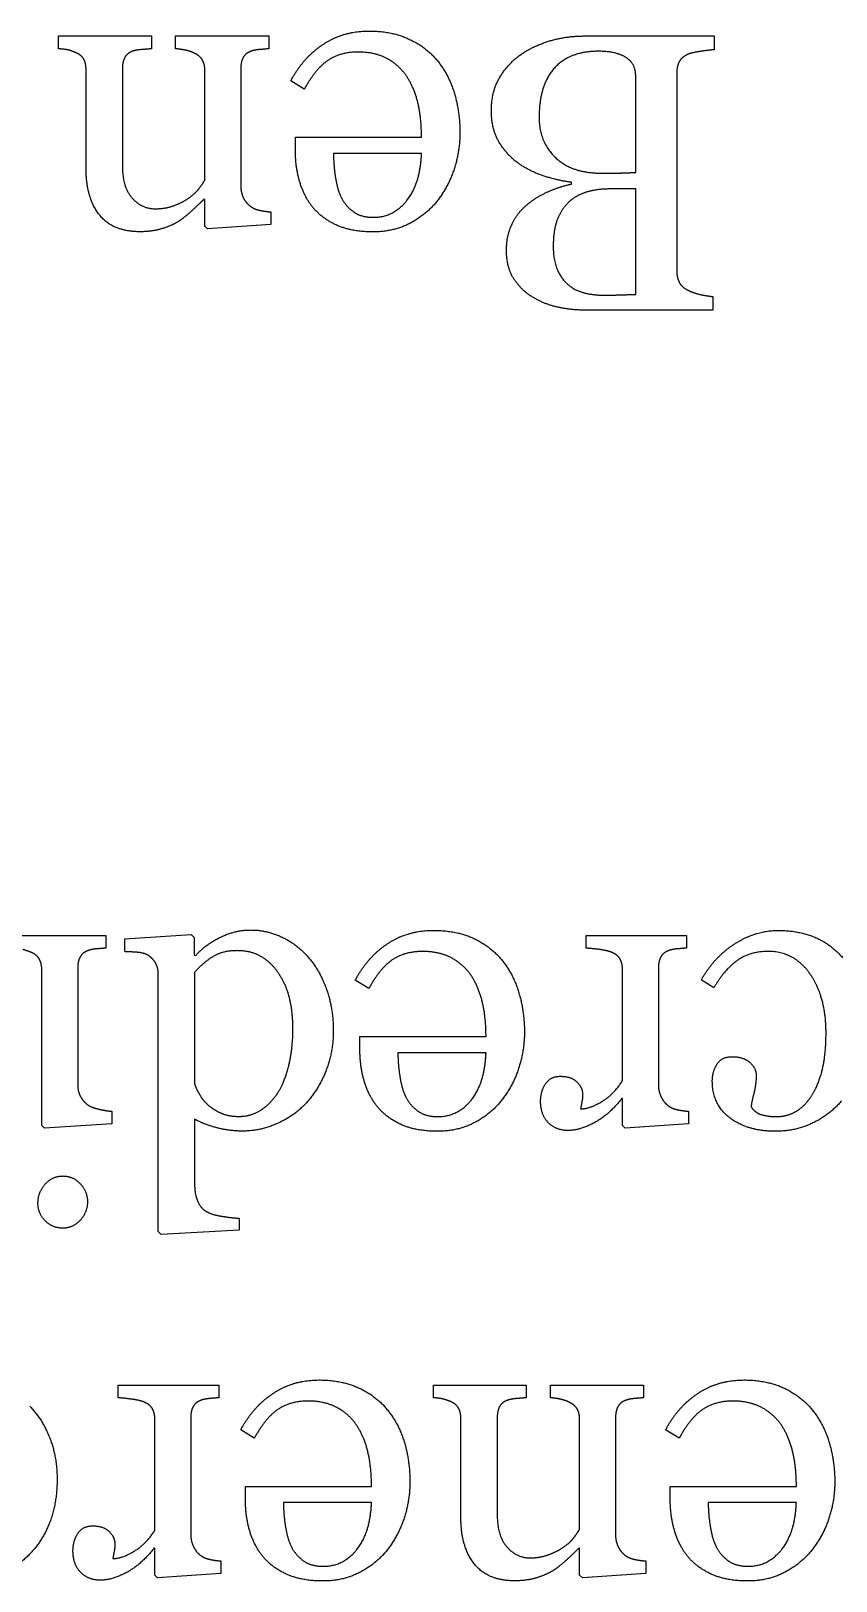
# Model space of a CAD drawing. Header units: inches. Extents: x -4.69 to 4.69, y -2.94 to 2.94.
# Drawn here: x 1.869 to 2.68, y -0.057 to 1.503 of the extents above; entities that cross this region are included whole.
import ezdxf

# ---------------------------------------------------------------- set-up
doc = ezdxf.new("R2010")
doc.units = ezdxf.units.IN
doc.layers.get('0').update_dxf_attribs({"linetype": 'CONTINUOUS'})

msp = doc.modelspace()

# ---------------------------------------------------------------- linework, layer by layer
for p, q in [((1.8963, 1.4984), (1.9901, 1.4984)), ((1.8963, 1.4855), (1.8963, 1.4984)), ((1.9901, 1.4984), (1.9901, 1.4855)), ((2.0142, 1.4855), (2.0142, 1.4984)), ((2.0142, 1.4984), (2.1082, 1.4984)), ((2.1082, 1.4984), (2.1082, 1.4855)), ((2.4261, 1.4984), (2.5569, 1.4984)), ((2.5569, 1.4984), (2.5569, 1.4845)), ((1.9241, 1.3643), (1.9241, 1.4641)), ((1.9607, 1.4657), (1.9607, 1.367)), ((2.0438, 1.3534), (2.0438, 1.4637)), ((2.08, 1.4657), (2.08, 1.3473)), ((2.144, 1.4449), (2.1304, 1.4532)), ((2.4779, 1.361), (2.4779, 1.4583)), ((2.5193, 1.4608), (2.5193, 1.2623)), ((2.135, 1.3836), (2.135, 1.3964)), ((2.135, 1.3964), (2.2621, 1.3964)), ((2.2621, 1.3801), (2.1734, 1.3801)), ((2.4133, 1.3493), (2.4133, 1.3511)), ((2.4779, 1.3444), (2.4532, 1.3444)), ((2.4779, 1.2382), (2.4779, 1.3444)), ((2.0438, 1.3339), (2.0428, 1.3339)), ((2.0438, 1.3069), (2.0438, 1.3339)), ((2.1103, 1.3213), (2.1103, 1.3085)), ((2.0465, 1.3042), (2.0438, 1.3069)), ((2.1103, 1.3085), (2.0465, 1.3042)), ((2.5555, 1.2361), (2.5555, 1.2223)), ((2.5555, 1.2223), (2.4281, 1.2223)), ((1.963, 0.5893), (2.0301, 0.5936)), ((2.0301, 0.5936), (2.0331, 0.5908)), ((1.8513, 0.5928), (1.9439, 0.5928)), ((1.9439, 0.5928), (1.9439, 0.5799)), ((1.963, 0.5764), (1.963, 0.5893)), ((2.0331, 0.5908), (2.0331, 0.5729)), ((2.4279, 0.5799), (2.4279, 0.5928)), ((2.4279, 0.5928), (2.529, 0.5928)), ((2.529, 0.5928), (2.529, 0.5799)), ((2.0331, 0.5729), (2.0346, 0.5726)), ((1.8795, 0.4013), (1.8795, 0.5578)), ((1.9157, 0.5601), (1.9157, 0.4418)), ((1.9969, 0.2945), (1.9969, 0.5531)), ((2.0335, 0.5556), (2.0335, 0.4433)), ((2.209, 0.5393), (2.1953, 0.5476)), ((2.4646, 0.4465), (2.4646, 0.5582)), ((2.5008, 0.5601), (2.5008, 0.4418)), ((2.5565, 0.5399), (2.544, 0.548)), ((2.2, 0.478), (2.2, 0.4908)), ((2.2, 0.4908), (2.3271, 0.4908)), ((2.3271, 0.4745), (2.2383, 0.4745)), ((2.4646, 0.4284), (2.4637, 0.4284)), ((2.4646, 0.4013), (2.4646, 0.4284)), ((1.95, 0.4157), (1.95, 0.4029)), ((2.0335, 0.4077), (2.0335, 0.3409)), ((2.5312, 0.4157), (2.5312, 0.4029)), ((1.8823, 0.3986), (1.8795, 0.4013)), ((1.95, 0.4029), (1.8823, 0.3986)), ((2.4674, 0.3986), (2.4646, 0.4013)), ((2.5312, 0.4029), (2.4674, 0.3986)), ((2.0784, 0.3079), (2.0784, 0.2959)), ((1.9998, 0.2916), (1.9969, 0.2945)), ((2.0784, 0.2959), (1.9998, 0.2916)), ((1.9566, 0.1272), (1.9566, 0.14)), ((1.9566, 0.14), (2.0578, 0.14)), ((2.0578, 0.14), (2.0578, 0.1272)), ((2.274, 0.14), (2.3677, 0.14)), ((2.274, 0.1272), (2.274, 0.14)), ((2.3677, 0.14), (2.3677, 0.1272)), ((2.3919, 0.1272), (2.3919, 0.14)), ((2.3919, 0.14), (2.4859, 0.14)), ((2.4859, 0.14), (2.4859, 0.1272)), ((1.9934, -0.0063), (1.9934, 0.1054)), ((2.0296, 0.1073), (2.0296, -0.011)), ((2.0936, 0.0865), (2.08, 0.0949)), ((2.3018, 0.0059), (2.3018, 0.1058)), ((2.3384, 0.1073), (2.3384, 0.0087)), ((2.4214, -0.005), (2.4214, 0.1054)), ((2.4576, 0.1073), (2.4576, -0.011)), ((2.5217, 0.0865), (2.508, 0.0949)), ((2.0846, 0.0252), (2.0846, 0.038)), ((2.0846, 0.038), (2.2117, 0.038)), ((2.5127, 0.0252), (2.5127, 0.038)), ((2.5127, 0.038), (2.6398, 0.038)), ((2.2117, 0.0217), (2.123, 0.0217)), ((2.6398, 0.0217), (2.551, 0.0217)), ((1.9934, -0.0244), (1.9924, -0.0244)), ((1.9934, -0.0515), (1.9934, -0.0244)), ((2.4214, -0.0244), (2.4205, -0.0244)), ((2.4214, -0.0515), (2.4214, -0.0244)), ((2.0599, -0.0371), (2.0599, -0.0499)), ((2.488, -0.0371), (2.488, -0.0499)), ((1.9961, -0.0542), (1.9934, -0.0515)), ((2.0599, -0.0499), (1.9961, -0.0542)), ((2.4242, -0.0542), (2.4214, -0.0515)), ((2.488, -0.0499), (2.4242, -0.0542))]:
    msp.add_line(p, q)
for points in [[(2.1627, 1.4898), (2.1829, 1.5034), (2.2092, 1.5034)], [(2.2092, 1.5034), (2.2323, 1.5034), (2.2497, 1.4952)], [(2.3922, 1.4937), (2.4086, 1.4984), (2.4261, 1.4984)], [(1.9057, 1.4844), (1.9023, 1.4851), (1.8963, 1.4855)], [(1.9138, 1.4816), (1.9091, 1.4836), (1.9057, 1.4844)], [(1.9714, 1.4832), (1.9659, 1.4814), (1.9633, 1.4771)], [(1.9802, 1.4847), (1.9749, 1.4844), (1.9714, 1.4832)], [(1.9901, 1.4855), (1.9856, 1.4851), (1.9802, 1.4847)], [(2.024, 1.4842), (2.0192, 1.4851), (2.0142, 1.4855)], [(2.0329, 1.4812), (2.0288, 1.4832), (2.024, 1.4842)], [(2.0907, 1.4832), (2.0852, 1.4814), (2.0826, 1.4771)], [(2.0989, 1.4847), (2.0942, 1.4844), (2.0907, 1.4832)], [(2.1082, 1.4855), (2.1037, 1.4851), (2.0989, 1.4847)], [(2.1304, 1.4532), (2.1424, 1.4762), (2.1627, 1.4898)], [(2.2497, 1.4952), (2.2671, 1.4871), (2.2784, 1.4731)], [(2.3627, 1.4801), (2.3757, 1.489), (2.3922, 1.4937)], [(2.4403, 1.483), (2.4113, 1.483), (2.396, 1.4661)], [(2.468, 1.4768), (2.458, 1.483), (2.4403, 1.483)], [(2.5433, 1.4829), (2.5343, 1.4816), (2.5304, 1.4799)], [(2.5569, 1.4845), (2.5522, 1.4842), (2.5433, 1.4829)], [(1.9218, 1.4751), (1.9194, 1.4793), (1.9138, 1.4816)], [(1.9241, 1.4641), (1.9241, 1.4709), (1.9218, 1.4751)], [(1.9633, 1.4771), (1.9607, 1.4727), (1.9607, 1.4657)], [(2.041, 1.4746), (2.0383, 1.4789), (2.0329, 1.4812)], [(2.0438, 1.4637), (2.0438, 1.4703), (2.041, 1.4746)], [(2.0826, 1.4771), (2.08, 1.4727), (2.08, 1.4657)], [(2.1682, 1.4741), (2.1557, 1.466), (2.144, 1.4449)], [(2.1981, 1.4822), (2.1808, 1.4822), (2.1682, 1.4741)], [(2.2273, 1.4757), (2.215, 1.4822), (2.1981, 1.4822)], [(2.2471, 1.4578), (2.2395, 1.4691), (2.2273, 1.4757)], [(2.2784, 1.4731), (2.2897, 1.4591), (2.2953, 1.4404)], [(2.3409, 1.4567), (2.3493, 1.4709), (2.3627, 1.4801)], [(2.4779, 1.4583), (2.4779, 1.4705), (2.468, 1.4768)], [(2.5218, 1.4726), (2.5193, 1.468), (2.5193, 1.4608)], [(2.5304, 1.4799), (2.5244, 1.4772), (2.5218, 1.4726)], [(2.2585, 1.4307), (2.2549, 1.4461), (2.2471, 1.4578)], [(2.3325, 1.4233), (2.3325, 1.4425), (2.3409, 1.4567)], [(2.396, 1.4661), (2.3806, 1.4491), (2.3806, 1.4162)], [(2.2953, 1.4404), (2.3008, 1.4217), (2.3008, 1.4009)], [(2.2621, 1.3964), (2.2621, 1.4153), (2.2585, 1.4307)], [(2.3405, 1.3911), (2.3325, 1.4044), (2.3325, 1.4233)], [(2.3806, 1.4162), (2.3806, 1.3917), (2.397, 1.376)], [(2.3008, 1.4009), (2.3008, 1.3822), (2.2949, 1.3642)], [(2.3605, 1.3697), (2.3485, 1.3779), (2.3405, 1.3911)], [(2.1394, 1.3515), (2.135, 1.3662), (2.135, 1.3836)], [(2.1734, 1.3801), (2.1734, 1.3692), (2.1752, 1.3568)], [(2.2474, 1.3328), (2.2609, 1.3498), (2.2621, 1.3801)], [(2.397, 1.376), (2.4135, 1.3602), (2.444, 1.3602)], [(1.9374, 1.3185), (1.9241, 1.3357), (1.9241, 1.3643)], [(1.9607, 1.367), (1.9607, 1.3466), (1.9703, 1.3355)], [(2.2949, 1.3642), (2.2889, 1.3462), (2.2775, 1.3318)], [(2.3867, 1.357), (2.372, 1.3616), (2.3605, 1.3697)], [(2.444, 1.3602), (2.4565, 1.3602), (2.465, 1.3605)], [(2.465, 1.3605), (2.4736, 1.3608), (2.4779, 1.361)], [(2.028, 1.3355), (2.0344, 1.34), (2.0382, 1.3451)], [(2.0382, 1.3451), (2.042, 1.3503), (2.0438, 1.3534)], [(2.08, 1.3473), (2.08, 1.3407), (2.0828, 1.3352)], [(2.1527, 1.3258), (2.1438, 1.3367), (2.1394, 1.3515)], [(2.1752, 1.3568), (2.1771, 1.3444), (2.1811, 1.336)], [(2.4133, 1.3511), (2.4014, 1.3524), (2.3867, 1.357)], [(2.3883, 1.341), (2.3998, 1.3464), (2.4133, 1.3493)], [(2.4532, 1.3444), (2.4373, 1.3444), (2.4259, 1.3404)], [(1.9703, 1.3355), (1.98, 1.3244), (1.9938, 1.3244)], [(1.9938, 1.3244), (2.0042, 1.3244), (2.0128, 1.3276)], [(2.0128, 1.3276), (2.0213, 1.3308), (2.028, 1.3355)], [(2.0428, 1.3339), (2.0381, 1.3293), (2.0311, 1.3228)], [(2.0828, 1.3352), (2.0856, 1.3297), (2.0907, 1.3262)], [(2.1811, 1.336), (2.1856, 1.3271), (2.1934, 1.3215)], [(2.2134, 1.3158), (2.2339, 1.3158), (2.2474, 1.3328)], [(2.2775, 1.3318), (2.2664, 1.318), (2.2499, 1.3095)], [(2.353, 1.3084), (2.3582, 1.3197), (2.3677, 1.3279)], [(2.3677, 1.3279), (2.3767, 1.3357), (2.3883, 1.341)], [(2.4076, 1.3281), (2.4004, 1.3197), (2.3976, 1.3097)], [(2.4259, 1.3404), (2.4146, 1.3363), (2.4076, 1.3281)], [(1.9784, 1.3013), (1.9508, 1.3013), (1.9374, 1.3185)], [(2.0179, 1.3121), (2.0107, 1.3075), (2.0008, 1.3044)], [(2.0311, 1.3228), (2.0241, 1.3162), (2.0179, 1.3121)], [(2.0907, 1.3262), (2.0944, 1.3238), (2.0994, 1.3228)], [(2.0994, 1.3228), (2.1045, 1.3217), (2.1103, 1.3213)], [(2.1771, 1.3077), (2.1621, 1.3143), (2.1527, 1.3258)], [(2.1934, 1.3215), (2.2012, 1.3158), (2.2134, 1.3158)], [(2.0008, 1.3044), (1.9908, 1.3013), (1.9784, 1.3013)], [(2.2131, 1.3011), (2.192, 1.3011), (2.1771, 1.3077)], [(2.2499, 1.3095), (2.2335, 1.3011), (2.2131, 1.3011)], [(2.3477, 1.2824), (2.3477, 1.297), (2.353, 1.3084)], [(2.3976, 1.3097), (2.3948, 1.2998), (2.3948, 1.2862)], [(2.3551, 1.254), (2.3477, 1.2656), (2.3477, 1.2824)], [(2.3948, 1.2862), (2.3948, 1.2634), (2.4072, 1.2504)], [(2.374, 1.2355), (2.3625, 1.2423), (2.3551, 1.254)], [(2.4072, 1.2504), (2.4196, 1.2374), (2.4464, 1.2374)], [(2.5193, 1.2623), (2.5193, 1.2557), (2.5216, 1.2507)], [(2.5216, 1.2507), (2.5238, 1.2456), (2.5304, 1.2425)], [(2.3998, 1.2252), (2.3862, 1.2281), (2.374, 1.2355)], [(2.4464, 1.2374), (2.4526, 1.2374), (2.4621, 1.2377)], [(2.4621, 1.2377), (2.4715, 1.238), (2.4779, 1.2382)], [(2.5304, 1.2425), (2.5362, 1.2396), (2.5434, 1.238)], [(2.5434, 1.238), (2.5506, 1.2365), (2.5555, 1.2361)], [(2.4281, 1.2223), (2.4133, 1.2223), (2.3998, 1.2252)], [(2.0596, 0.591), (2.0745, 0.5982), (2.0902, 0.5982)], [(2.0902, 0.5982), (2.1065, 0.5982), (2.1218, 0.5909)], [(2.2276, 0.5842), (2.2479, 0.5978), (2.2741, 0.5978)], [(2.2741, 0.5978), (2.2973, 0.5978), (2.3147, 0.5897)], [(2.5779, 0.5844), (2.5989, 0.5978), (2.6213, 0.5978)], [(2.6213, 0.5978), (2.6629, 0.5978), (2.6865, 0.5702)], [(1.8687, 0.5757), (1.8645, 0.5774), (1.8604, 0.5785)], [(1.9264, 0.5776), (1.921, 0.5759), (1.9184, 0.5715)], [(1.9347, 0.5792), (1.9299, 0.5788), (1.9264, 0.5776)], [(1.9439, 0.5799), (1.9395, 0.5796), (1.9347, 0.5792)], [(2.0346, 0.5726), (2.0447, 0.5838), (2.0596, 0.591)], [(2.1218, 0.5909), (2.137, 0.5836), (2.1483, 0.5704)], [(2.1953, 0.5476), (2.2074, 0.5706), (2.2276, 0.5842)], [(2.3147, 0.5897), (2.3321, 0.5815), (2.3434, 0.5675)], [(2.4412, 0.5786), (2.4335, 0.5796), (2.4279, 0.5799)], [(2.4537, 0.5757), (2.4489, 0.5776), (2.4412, 0.5786)], [(2.5115, 0.5776), (2.5061, 0.5759), (2.5035, 0.5715)], [(2.5198, 0.5792), (2.515, 0.5788), (2.5115, 0.5776)], [(2.529, 0.5799), (2.5246, 0.5796), (2.5198, 0.5792)], [(2.544, 0.548), (2.5569, 0.571), (2.5779, 0.5844)], [(1.8769, 0.569), (1.8743, 0.5735), (1.8687, 0.5757)], [(1.8795, 0.5578), (1.8795, 0.5646), (1.8769, 0.569)], [(1.9184, 0.5715), (1.9157, 0.5671), (1.9157, 0.5601)], [(1.9759, 0.5757), (1.9689, 0.5762), (1.963, 0.5764)], [(1.9866, 0.5727), (1.9829, 0.5751), (1.9759, 0.5757)], [(1.9942, 0.5647), (1.9916, 0.5694), (1.9866, 0.5727)], [(1.9969, 0.5531), (1.9969, 0.5599), (1.9942, 0.5647)], [(2.0506, 0.5706), (2.0404, 0.5638), (2.0335, 0.5556)], [(2.0764, 0.5774), (2.0608, 0.5774), (2.0506, 0.5706)], [(2.1015, 0.5708), (2.0909, 0.5774), (2.0764, 0.5774)], [(2.1189, 0.5533), (2.1121, 0.5642), (2.1015, 0.5708)], [(2.1483, 0.5704), (2.1598, 0.557), (2.1665, 0.5381)], [(2.2332, 0.5685), (2.2206, 0.5604), (2.209, 0.5393)], [(2.2631, 0.5766), (2.2457, 0.5766), (2.2332, 0.5685)], [(2.2922, 0.5701), (2.28, 0.5766), (2.2631, 0.5766)], [(2.3121, 0.5523), (2.3045, 0.5636), (2.2922, 0.5701)], [(2.3434, 0.5675), (2.3547, 0.5535), (2.3603, 0.5348)], [(2.462, 0.5692), (2.4594, 0.5735), (2.4537, 0.5757)], [(2.4646, 0.5582), (2.4646, 0.565), (2.462, 0.5692)], [(2.5035, 0.5715), (2.5008, 0.5671), (2.5008, 0.5601)], [(2.5801, 0.5674), (2.5673, 0.5582), (2.5565, 0.5399)], [(2.6116, 0.5766), (2.5928, 0.5766), (2.5801, 0.5674)], [(2.6537, 0.5538), (2.6377, 0.5766), (2.6116, 0.5766)], [(2.1294, 0.5285), (2.1263, 0.5418), (2.1189, 0.5533)], [(2.3235, 0.5252), (2.3199, 0.5406), (2.3121, 0.5523)], [(2.6697, 0.4947), (2.6697, 0.5309), (2.6537, 0.5538)], [(2.1665, 0.5381), (2.1732, 0.5192), (2.1732, 0.4965)], [(2.3603, 0.5348), (2.3658, 0.5161), (2.3658, 0.4953)], [(2.1325, 0.4988), (2.1325, 0.5151), (2.1294, 0.5285)], [(2.3271, 0.4908), (2.3271, 0.5097), (2.3235, 0.5252)], [(2.1283, 0.4615), (2.1325, 0.4784), (2.1325, 0.4988)], [(2.1732, 0.4965), (2.1732, 0.4756), (2.166, 0.457)], [(2.3658, 0.4953), (2.3658, 0.4766), (2.3599, 0.4586)], [(2.6653, 0.4552), (2.6697, 0.4718), (2.6697, 0.4947)], [(2.2044, 0.4459), (2.2, 0.4607), (2.2, 0.478)], [(2.2383, 0.4745), (2.2383, 0.4636), (2.2402, 0.4512)], [(2.3124, 0.4272), (2.3259, 0.4442), (2.3271, 0.4745)], [(2.5598, 0.4631), (2.5645, 0.4706), (2.5752, 0.4706)], [(2.5752, 0.4706), (2.5866, 0.4706), (2.593, 0.4648)], [(2.117, 0.4338), (2.1241, 0.4447), (2.1283, 0.4615)], [(2.166, 0.457), (2.1588, 0.4383), (2.1462, 0.4243)], [(2.3599, 0.4586), (2.3539, 0.4406), (2.3424, 0.4262)], [(2.5551, 0.4459), (2.5551, 0.4556), (2.5598, 0.4631)], [(2.593, 0.4648), (2.5993, 0.459), (2.5993, 0.4518)], [(2.6536, 0.429), (2.6608, 0.4387), (2.6653, 0.4552)], [(1.9157, 0.4418), (1.9157, 0.4355), (1.9186, 0.4304)], [(2.0335, 0.4433), (2.035, 0.4383), (2.0385, 0.4325)], [(2.2177, 0.4202), (2.2088, 0.4311), (2.2044, 0.4459)], [(2.2402, 0.4512), (2.242, 0.4388), (2.2461, 0.4304)], [(2.3821, 0.4256), (2.3821, 0.4356), (2.387, 0.4433)], [(2.387, 0.4433), (2.3919, 0.4509), (2.402, 0.4509)], [(2.402, 0.4509), (2.4129, 0.4509), (2.4186, 0.4453)], [(2.4186, 0.4453), (2.4244, 0.4397), (2.4244, 0.4328)], [(2.4438, 0.4254), (2.4561, 0.4328), (2.4646, 0.4465)], [(2.5008, 0.4418), (2.5008, 0.4357), (2.5037, 0.4299)], [(2.5728, 0.409), (2.5551, 0.4225), (2.5551, 0.4459)], [(2.5993, 0.4518), (2.5993, 0.443), (2.597, 0.4338)], [(1.9186, 0.4304), (1.9214, 0.4252), (1.9264, 0.4217)], [(1.9264, 0.4217), (1.9301, 0.4194), (1.9371, 0.4178)], [(2.0385, 0.4325), (2.042, 0.4266), (2.0472, 0.4218)], [(2.0472, 0.4218), (2.0529, 0.4169), (2.0604, 0.4137)], [(2.0996, 0.4165), (2.1094, 0.4225), (2.117, 0.4338)], [(2.1462, 0.4243), (2.1343, 0.4112), (2.1171, 0.4035)], [(2.2461, 0.4304), (2.2506, 0.4215), (2.2584, 0.4159)], [(2.2784, 0.4103), (2.2989, 0.4103), (2.3124, 0.4272)], [(2.3424, 0.4262), (2.3314, 0.4124), (2.3149, 0.4039)], [(2.3898, 0.4042), (2.3821, 0.4122), (2.3821, 0.4256)], [(2.4224, 0.4181), (2.4316, 0.4181), (2.4438, 0.4254)], [(2.4237, 0.4251), (2.423, 0.4216), (2.4224, 0.4181)], [(2.4244, 0.4328), (2.4244, 0.4286), (2.4237, 0.4251)], [(2.4637, 0.4284), (2.4516, 0.4126), (2.4368, 0.4044)], [(2.5037, 0.4299), (2.5065, 0.4241), (2.5115, 0.4206)], [(2.597, 0.4338), (2.5946, 0.4246), (2.5942, 0.4204)], [(2.6372, 0.4143), (2.6457, 0.4182), (2.6536, 0.429)], [(2.6853, 0.4262), (2.6738, 0.4124), (2.6565, 0.4039)], [(1.9371, 0.4178), (1.9441, 0.4161), (1.95, 0.4157)], [(2.0557, 0.3991), (2.0428, 0.4025), (2.0335, 0.4077)], [(2.0604, 0.4137), (2.068, 0.4105), (2.0781, 0.4105)], [(2.0781, 0.4105), (2.0898, 0.4105), (2.0996, 0.4165)], [(2.242, 0.4021), (2.2271, 0.4087), (2.2177, 0.4202)], [(2.2584, 0.4159), (2.2662, 0.4103), (2.2784, 0.4103)], [(2.5115, 0.4206), (2.5152, 0.4182), (2.5203, 0.4172)], [(2.5203, 0.4172), (2.5254, 0.4161), (2.5312, 0.4157)], [(2.6187, 0.3955), (2.5905, 0.3955), (2.5728, 0.409)], [(2.5942, 0.4204), (2.5977, 0.4143), (2.6046, 0.4123)], [(2.6046, 0.4123), (2.6115, 0.4103), (2.6195, 0.4103)], [(2.6195, 0.4103), (2.6288, 0.4103), (2.6372, 0.4143)], [(2.082, 0.3957), (2.0686, 0.3957), (2.0557, 0.3991)], [(2.1171, 0.4035), (2.0999, 0.3957), (2.082, 0.3957)], [(2.278, 0.3955), (2.257, 0.3955), (2.242, 0.4021)], [(2.3149, 0.4039), (2.2985, 0.3955), (2.278, 0.3955)], [(2.4098, 0.3963), (2.3975, 0.3963), (2.3898, 0.4042)], [(2.4368, 0.4044), (2.422, 0.3963), (2.4098, 0.3963)], [(2.6565, 0.4039), (2.6392, 0.3955), (2.6187, 0.3955)], [(1.8829, 0.3423), (1.8902, 0.3505), (1.9009, 0.3505)], [(1.9009, 0.3505), (1.9109, 0.3505), (1.9182, 0.3427)], [(1.8756, 0.3229), (1.8756, 0.334), (1.8829, 0.3423)], [(1.9182, 0.3427), (1.9255, 0.3348), (1.9255, 0.3247)], [(2.0335, 0.3409), (2.0335, 0.3327), (2.0362, 0.326)], [(1.8828, 0.3055), (1.8756, 0.313), (1.8756, 0.3229)], [(1.9255, 0.3247), (1.9255, 0.314), (1.9182, 0.306)], [(2.0362, 0.326), (2.0389, 0.3192), (2.0438, 0.3157)], [(2.0438, 0.3157), (2.0492, 0.312), (2.0585, 0.3104)], [(1.9009, 0.298), (1.8899, 0.298), (1.8828, 0.3055)], [(1.9182, 0.306), (1.9109, 0.298), (1.9009, 0.298)], [(2.0585, 0.3104), (2.0677, 0.3087), (2.0784, 0.3079)], [(2.1123, 0.1314), (2.1325, 0.1451), (2.1588, 0.1451)], [(2.1588, 0.1451), (2.1819, 0.1451), (2.1993, 0.1369)], [(2.5403, 0.1314), (2.5606, 0.1451), (2.5868, 0.1451)], [(2.5868, 0.1451), (2.61, 0.1451), (2.6274, 0.1369)], [(1.9699, 0.1258), (1.9622, 0.1268), (1.9566, 0.1272)], [(1.9825, 0.1229), (1.9776, 0.1248), (1.9699, 0.1258)], [(2.0485, 0.1264), (2.0438, 0.126), (2.0403, 0.1248)], [(2.0578, 0.1272), (2.0533, 0.1268), (2.0485, 0.1264)], [(2.08, 0.0949), (2.092, 0.1178), (2.1123, 0.1314)], [(2.1993, 0.1369), (2.2167, 0.1287), (2.228, 0.1147)], [(2.2834, 0.126), (2.28, 0.1268), (2.274, 0.1272)], [(2.2915, 0.1233), (2.2868, 0.1252), (2.2834, 0.126)], [(2.3579, 0.1264), (2.3526, 0.126), (2.3491, 0.1248)], [(2.3677, 0.1272), (2.3633, 0.1268), (2.3579, 0.1264)], [(2.4017, 0.1258), (2.3969, 0.1268), (2.3919, 0.1272)], [(2.4105, 0.1229), (2.4065, 0.1248), (2.4017, 0.1258)], [(2.4766, 0.1264), (2.4718, 0.126), (2.4683, 0.1248)], [(2.4859, 0.1272), (2.4814, 0.1268), (2.4766, 0.1264)], [(2.508, 0.0949), (2.5201, 0.1178), (2.5403, 0.1314)], [(2.6274, 0.1369), (2.6448, 0.1287), (2.6561, 0.1147)], [(1.8673, 0.1188), (1.8799, 0.1058), (1.8874, 0.087)], [(1.9907, 0.1165), (1.9881, 0.1207), (1.9825, 0.1229)], [(1.9934, 0.1054), (1.9934, 0.1122), (1.9907, 0.1165)], [(2.0322, 0.1187), (2.0296, 0.1143), (2.0296, 0.1073)], [(2.0403, 0.1248), (2.0348, 0.1231), (2.0322, 0.1187)], [(2.1178, 0.1157), (2.1053, 0.1076), (2.0936, 0.0865)], [(2.1477, 0.1239), (2.1304, 0.1239), (2.1178, 0.1157)], [(2.1769, 0.1173), (2.1646, 0.1239), (2.1477, 0.1239)], [(2.1967, 0.0995), (2.1891, 0.1108), (2.1769, 0.1173)], [(2.228, 0.1147), (2.2393, 0.1007), (2.2449, 0.082)], [(2.2994, 0.1167), (2.2971, 0.1209), (2.2915, 0.1233)], [(2.3018, 0.1058), (2.3018, 0.1126), (2.2994, 0.1167)], [(2.341, 0.1187), (2.3384, 0.1143), (2.3384, 0.1073)], [(2.3491, 0.1248), (2.3436, 0.1231), (2.341, 0.1187)], [(2.4187, 0.1163), (2.416, 0.1205), (2.4105, 0.1229)], [(2.4214, 0.1054), (2.4214, 0.112), (2.4187, 0.1163)], [(2.4603, 0.1187), (2.4576, 0.1143), (2.4576, 0.1073)], [(2.4683, 0.1248), (2.4629, 0.1231), (2.4603, 0.1187)], [(2.5459, 0.1157), (2.5333, 0.1076), (2.5217, 0.0865)], [(2.5757, 0.1239), (2.5584, 0.1239), (2.5459, 0.1157)], [(2.6049, 0.1173), (2.5927, 0.1239), (2.5757, 0.1239)], [(2.6248, 0.0995), (2.6172, 0.1108), (2.6049, 0.1173)], [(2.6561, 0.1147), (2.6674, 0.1007), (2.6729, 0.082)], [(2.2081, 0.0724), (2.2045, 0.0878), (2.1967, 0.0995)], [(2.6362, 0.0724), (2.6326, 0.0878), (2.6248, 0.0995)], [(1.8874, 0.087), (1.8949, 0.0682), (1.8949, 0.0449)], [(2.2449, 0.082), (2.2504, 0.0633), (2.2504, 0.0425)], [(2.6729, 0.082), (2.6785, 0.0633), (2.6785, 0.0425)], [(2.2117, 0.038), (2.2117, 0.057), (2.2081, 0.0724)], [(2.6398, 0.038), (2.6398, 0.057), (2.6362, 0.0724)], [(1.8949, 0.0449), (1.8949, -0.0001), (1.8687, -0.0287)], [(2.2504, 0.0425), (2.2504, 0.0238), (2.2445, 0.0058)], [(2.6785, 0.0425), (2.6785, 0.0238), (2.6726, 0.0058)], [(2.089, -0.0069), (2.0846, 0.0079), (2.0846, 0.0252)], [(2.123, 0.0217), (2.123, 0.0108), (2.1248, -0.0016)], [(2.197, -0.0255), (2.2105, -0.0086), (2.2117, 0.0217)], [(2.5171, -0.0069), (2.5127, 0.0079), (2.5127, 0.0252)], [(2.551, 0.0217), (2.551, 0.0108), (2.5529, -0.0016)], [(2.6251, -0.0255), (2.6386, -0.0086), (2.6398, 0.0217)], [(2.2445, 0.0058), (2.2385, -0.0122), (2.2271, -0.0266)], [(2.3151, -0.0399), (2.3018, -0.0227), (2.3018, 0.0059)], [(2.3384, 0.0087), (2.3384, -0.0118), (2.348, -0.0229)], [(2.6726, 0.0058), (2.6666, -0.0122), (2.6551, -0.0266)], [(1.9109, -0.0271), (1.9109, -0.0172), (1.9157, -0.0095)], [(1.9157, -0.0095), (1.9206, -0.0018), (1.9307, -0.0018)], [(1.9307, -0.0018), (1.9416, -0.0018), (1.9474, -0.0075)], [(1.9474, -0.0075), (1.9531, -0.0131), (1.9531, -0.0199)], [(1.9726, -0.0273), (1.9848, -0.0199), (1.9934, -0.0063)], [(2.0296, -0.011), (2.0296, -0.017), (2.0324, -0.0229)], [(2.1023, -0.0326), (2.0934, -0.0217), (2.089, -0.0069)], [(2.1248, -0.0016), (2.1267, -0.014), (2.1307, -0.0223)], [(2.4056, -0.0229), (2.4121, -0.0184), (2.4159, -0.0132)], [(2.4159, -0.0132), (2.4197, -0.0081), (2.4214, -0.005)], [(2.4576, -0.011), (2.4576, -0.0176), (2.4605, -0.0232)], [(2.5304, -0.0326), (2.5215, -0.0217), (2.5171, -0.0069)], [(2.5529, -0.0016), (2.5547, -0.014), (2.5588, -0.0223)], [(1.8687, -0.0287), (1.8425, -0.0573), (1.8001, -0.0573)], [(1.9186, -0.0485), (1.9109, -0.0406), (1.9109, -0.0271)], [(1.9511, -0.0347), (1.9603, -0.0347), (1.9726, -0.0273)], [(1.9524, -0.0277), (1.9517, -0.0312), (1.9511, -0.0347)], [(1.9531, -0.0199), (1.9531, -0.0242), (1.9524, -0.0277)], [(1.9924, -0.0244), (1.9803, -0.0402), (1.9655, -0.0484)], [(2.0324, -0.0229), (2.0352, -0.0287), (2.0403, -0.0322)], [(2.1307, -0.0223), (2.1352, -0.0313), (2.143, -0.0369)], [(2.163, -0.0425), (2.1835, -0.0425), (2.197, -0.0255)], [(2.2271, -0.0266), (2.216, -0.0404), (2.1995, -0.0488)], [(2.348, -0.0229), (2.3577, -0.034), (2.3715, -0.034)], [(2.3715, -0.034), (2.3819, -0.034), (2.3904, -0.0307)], [(2.3904, -0.0307), (2.399, -0.0275), (2.4056, -0.0229)], [(2.4205, -0.0244), (2.4158, -0.0291), (2.4088, -0.0356)], [(2.4605, -0.0232), (2.4633, -0.0287), (2.4683, -0.0322)], [(2.5588, -0.0223), (2.5633, -0.0313), (2.5711, -0.0369)], [(2.5911, -0.0425), (2.6115, -0.0425), (2.6251, -0.0255)], [(2.6551, -0.0266), (2.644, -0.0404), (2.6276, -0.0488)], [(2.0403, -0.0322), (2.044, -0.0345), (2.049, -0.0356)], [(2.049, -0.0356), (2.0541, -0.0367), (2.0599, -0.0371)], [(2.1267, -0.0507), (2.1117, -0.0441), (2.1023, -0.0326)], [(2.143, -0.0369), (2.1508, -0.0425), (2.163, -0.0425)], [(2.3561, -0.0571), (2.3284, -0.0571), (2.3151, -0.0399)], [(2.3956, -0.0462), (2.3884, -0.0509), (2.3784, -0.054)], [(2.4088, -0.0356), (2.4018, -0.0421), (2.3956, -0.0462)], [(2.4683, -0.0322), (2.472, -0.0345), (2.4771, -0.0356)], [(2.4771, -0.0356), (2.4822, -0.0367), (2.488, -0.0371)], [(2.5547, -0.0507), (2.5397, -0.0441), (2.5304, -0.0326)], [(2.5711, -0.0369), (2.5789, -0.0425), (2.5911, -0.0425)], [(1.9385, -0.0565), (1.9262, -0.0565), (1.9186, -0.0485)], [(1.9655, -0.0484), (1.9508, -0.0565), (1.9385, -0.0565)], [(2.1627, -0.0573), (2.1416, -0.0573), (2.1267, -0.0507)], [(2.1995, -0.0488), (2.1831, -0.0573), (2.1627, -0.0573)], [(2.3784, -0.054), (2.3685, -0.0571), (2.3561, -0.0571)], [(2.5907, -0.0573), (2.5697, -0.0573), (2.5547, -0.0507)], [(2.6276, -0.0488), (2.6112, -0.0573), (2.5907, -0.0573)]]:
    msp.add_open_spline(points, degree=2)

doc.saveas('drawing.dxf')
